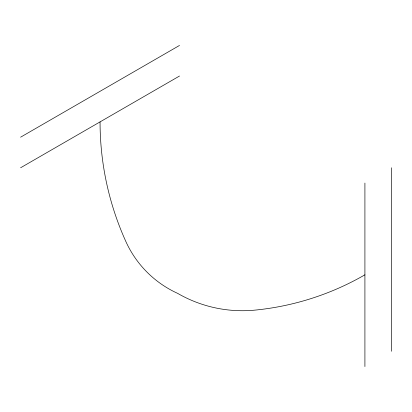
<?xml version="1.0" encoding="UTF-8"?>
<svg xmlns="http://www.w3.org/2000/svg" width="412" height="412" viewBox="0 0 412 412"><rect width="100%" height="100%" fill="white"/><g stroke="black" fill="none" stroke-linecap="round" stroke-linejoin="round"><path stroke-width="0.62" d="M20.6 137.186L179.514 45.438M20.6 167.772L179.514 76.024M391.4 167.772L391.4 351.271M364.914 183.062L364.914 366.562M100.059 121.895A290.192 290.192 0 0 0 125.856 241.514A104.056 104.056 0 0 0 177.634 293.365A129.6 129.6 0 0 0 255.208 310.097A273.295 273.295 0 0 0 364.914 274.814"/></g></svg>
